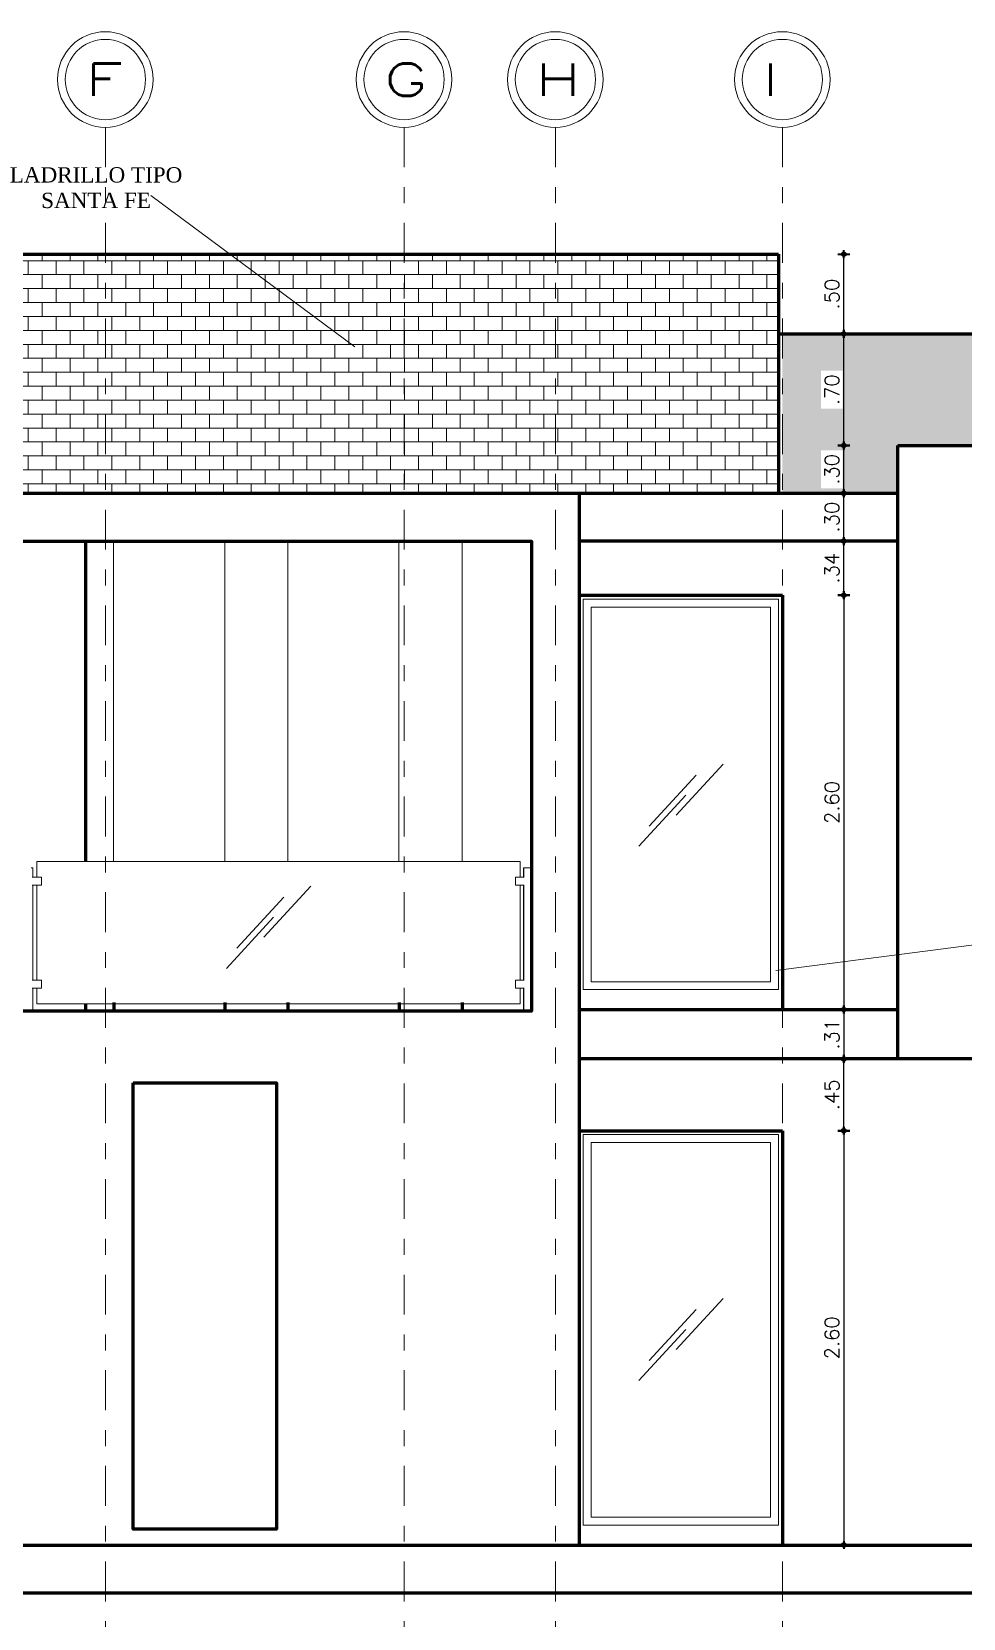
# Model space of a CAD drawing. Header units: metres. Extents: x -50 to 76, y -61 to 14.
# Drawn here: x -13.45 to -7.6, y -54.81 to -44.85 of the extents above; entities that cross this region are included whole.
import ezdxf

# ---------------------------------------------------------------- set-up
doc = ezdxf.new("R2010")
doc.units = ezdxf.units.M
doc.header["$MEASUREMENT"] = 0
doc.set_wipeout_variables(frame=1)
for name, pattern in [('CENTERX2', [4, 2.5, -0.5, 0.5, -0.5]), ('DASHDOT2', [0.5, 0.25, -0.125, 0, -0.125]), ('Wipeout_Contour', [1, 0, -1])]:
    doc.linetypes.add(name, pattern=pattern)
for name, color, linetype, lineweight in [('1 ACHURADO PLACAS', 45, 'Continuous', 15), ('1 CALCAS', 255, 'Continuous', 60), ('1 NIVELES', 145, 'Continuous', 18), ('1 PUERTAS', 251, 'Continuous', 18), ('1 VENTTANAS', 2, 'Continuous', 18), ('_TXT1', 7, 'Continuous', 0), ('achurados', 251, 'Continuous', 0), ('COTA10', 153, 'Continuous', 13), ('COTAS', 251, 'Continuous', 35), ('EJES', 251, 'CENTERX2', 0), ('F-PLANO 3', 81, 'Continuous', 20), ('Interior - Escaleras & Barandillas_Pluma_Nº__11', 171, 'Continuous', 18)]:
    doc.layers.add(name, color=color, linetype=linetype, lineweight=lineweight)
doc.layers.add('Interior - Escaleras & Barandillas', color=7, linetype='Continuous')
doc.layers.add('TEXT', color=4, linetype='Continuous')
doc.layers.add('Interior - Escaleras & Barandillas_Pluma_Nº__91', color=171, linetype='Continuous', lineweight=13, true_color=0xaaaaff)
doc.styles.add('ARIAL', font='CENTURY.TTF')
doc.styles.add('cotas', font='romans.shx')
doc.styles.add('ROMANS', font='romans', dxfattribs={"width": 0.7})
doc.dimstyles.new('COT-50', dxfattribs={"dimscale": 0.5, "dimtxt": 0.18, "dimasz": 0.05, "dimexe": 0.08, "dimexo": 0.1, "dimgap": 0.06, "dimtad": 1, "dimzin": 4, "dimdsep": 46, "dimtxsty": 'cotas', "dimblk1": 'COTA', "dimblk2": 'COTA', "dimsah": 1, "dimcen": 0.09, "dimse1": 1, "dimse2": 1, "dimclrd": 256, "dimclre": 253, "dimclrt": 14, "dimadec": 0, "dimazin": 0, "dimtfac": 1, "dimtix": 1, "dimtmove": 0, "dimatfit": 3, "dimldrblk": 'COTA', "dimfxl": 1, "dimtfill": 1, "dimtfillclr": 256, "dimtolj": 1, "dimtzin": 12, "dimarcsym": 0})

# ---------------------------------------------------------------- blocks, each defined once
blk = doc.blocks.new('COTA')
for p, q in [((-1, 0), (1, 0)), ((0, 1.5), (0, -1.5))]:
    blk.add_line(p, q)
blk.add_circle((0, 0), 0.5)
blk = doc.blocks.new('*D862')
at = {"layer": 'COTAS', "lineweight": -2, "transparency": 16777216}
blk.add_line((-8.3546, -51.7719), (-8.3546, -54.3219), dxfattribs=at)
at = {"layer": 'Defpoints', "color": 0, "transparency": 16777216}
for p in [(-8.7407, -51.7469), (-8.7407, -54.3469), (-8.3546, -54.3469)]:
    blk.add_point(p, dxfattribs=at)
at = {"layer": 'COTAS', "lineweight": -2, "transparency": 16777216, "xscale": 0.025, "yscale": 0.025, "zscale": 0.025}
for p, rotation in [((-8.3546, -51.7469), 90), ((-8.3546, -54.3469), 270)]:
    blk.add_blockref('COTA', p, dxfattribs=dict(at, rotation=rotation))
at = {"layer": 'COTAS', "color": 14, "transparency": 16777216, "insert": (-8.4296, -53.0469), "char_height": 0.09, "attachment_point": 5, "rotation": 90, "style": 'cotas', "bg_fill": 3, "box_fill_scale": 1.25, "bg_fill_color": 256, "bg_fill_true_color": 13158600, "bg_fill_transparency": 0}
blk.add_mtext('\\A1;2.60', dxfattribs=at)
blk = doc.blocks.new('*D863')
at = {"layer": 'COTAS', "lineweight": -2, "transparency": 16777216}
blk.add_line((-8.3546, -51.7219), (-8.3546, -51.3219), dxfattribs=at)
at = {"layer": 'Defpoints', "color": 0, "transparency": 16777216}
for p in [(-8.7407, -51.2969), (-8.3546, -51.2969), (-8.7407, -51.7469)]:
    blk.add_point(p, dxfattribs=at)
at = {"layer": 'COTAS', "lineweight": -2, "transparency": 16777216, "xscale": 0.025, "yscale": 0.025, "zscale": 0.025}
for p, rotation in [((-8.3546, -51.2969), 90), ((-8.3546, -51.7469), 270)]:
    blk.add_blockref('COTA', p, dxfattribs=dict(at, rotation=rotation))
at = {"layer": 'COTAS', "color": 14, "transparency": 16777216, "insert": (-8.4296, -51.5219), "char_height": 0.09, "attachment_point": 5, "rotation": 90, "style": 'cotas', "bg_fill": 3, "box_fill_scale": 1.25, "bg_fill_color": 256, "bg_fill_true_color": 13158600, "bg_fill_transparency": 0}
blk.add_mtext('\\A1;.45', dxfattribs=at)
blk = doc.blocks.new('*D864')
at = {"layer": 'COTAS', "lineweight": -2, "transparency": 16777216}
blk.add_line((-8.3546, -51.0119), (-8.3546, -51.2719), dxfattribs=at)
at = {"layer": 'Defpoints', "color": 0, "transparency": 16777216}
for p in [(-8.0157, -50.9869), (-8.0157, -51.2969)]:
    blk.add_point(p, dxfattribs=at)
at = {"layer": 'COTAS', "lineweight": -2, "transparency": 16777216, "xscale": 0.025, "yscale": 0.025, "zscale": 0.025}
for p, rotation in [((-8.3546, -50.9869), 90), ((-8.3546, -51.2969), 270)]:
    blk.add_blockref('COTA', p, dxfattribs=dict(at, rotation=rotation))
at = {"layer": 'COTAS', "color": 14, "transparency": 16777216, "insert": (-8.4296, -51.1419), "char_height": 0.09, "attachment_point": 5, "rotation": 90, "style": 'cotas', "bg_fill": 3, "box_fill_scale": 1.25, "bg_fill_color": 256, "bg_fill_true_color": 13158600, "bg_fill_transparency": 0}
blk.add_mtext('\\A1;.31', dxfattribs=at)
at = {"layer": 'Defpoints', "color": 0, "transparency": 16777216}
blk.add_point((-8.3546, -51.2969), dxfattribs=at)
blk = doc.blocks.new('*D865')
at = {"layer": 'COTAS', "lineweight": -2, "transparency": 16777216}
blk.add_line((-8.3546, -48.4119), (-8.3546, -50.9619), dxfattribs=at)
at = {"layer": 'Defpoints', "color": 0, "transparency": 16777216}
for p in [(-8.7407, -48.3869), (-8.7407, -50.9869), (-8.3546, -50.9869)]:
    blk.add_point(p, dxfattribs=at)
at = {"layer": 'COTAS', "lineweight": -2, "transparency": 16777216, "xscale": 0.025, "yscale": 0.025, "zscale": 0.025}
for p, rotation in [((-8.3546, -48.3869), 90), ((-8.3546, -50.9869), 270)]:
    blk.add_blockref('COTA', p, dxfattribs=dict(at, rotation=rotation))
at = {"layer": 'COTAS', "color": 14, "transparency": 16777216, "insert": (-8.4296, -49.6869), "char_height": 0.09, "attachment_point": 5, "rotation": 90, "style": 'cotas', "bg_fill": 3, "box_fill_scale": 1.25, "bg_fill_color": 256, "bg_fill_true_color": 13158600, "bg_fill_transparency": 0}
blk.add_mtext('\\A1;2.60', dxfattribs=at)
blk = doc.blocks.new('*D866')
at = {"layer": 'COTAS', "lineweight": -2, "transparency": 16777216}
blk.add_line((-8.3546, -48.3619), (-8.3546, -48.0719), dxfattribs=at)
at = {"layer": 'Defpoints', "color": 0, "transparency": 16777216}
for p in [(-8.7407, -48.0469), (-8.3546, -48.0469), (-8.7407, -48.3869)]:
    blk.add_point(p, dxfattribs=at)
at = {"layer": 'COTAS', "lineweight": -2, "transparency": 16777216, "xscale": 0.025, "yscale": 0.025, "zscale": 0.025}
for p, rotation in [((-8.3546, -48.0469), 90), ((-8.3546, -48.3869), 270)]:
    blk.add_blockref('COTA', p, dxfattribs=dict(at, rotation=rotation))
at = {"layer": 'COTAS', "color": 14, "transparency": 16777216, "insert": (-8.4296, -48.2169), "char_height": 0.09, "attachment_point": 5, "rotation": 90, "style": 'cotas', "bg_fill": 3, "box_fill_scale": 1.25, "bg_fill_color": 256, "bg_fill_true_color": 13158600, "bg_fill_transparency": 0}
blk.add_mtext('\\A1;.34', dxfattribs=at)
blk = doc.blocks.new('*D867')
at = {"layer": 'COTAS', "lineweight": -2, "transparency": 16777216}
blk.add_line((-8.3546, -48.0219), (-8.3546, -47.7719), dxfattribs=at)
at = {"layer": 'Defpoints', "color": 0, "transparency": 16777216}
for p in [(-8.0157, -47.7469), (-8.0157, -48.0469)]:
    blk.add_point(p, dxfattribs=at)
at = {"layer": 'COTAS', "lineweight": -2, "transparency": 16777216, "xscale": 0.025, "yscale": 0.025, "zscale": 0.025}
for p, rotation in [((-8.3546, -47.7469), 90), ((-8.3546, -48.0469), 270)]:
    blk.add_blockref('COTA', p, dxfattribs=dict(at, rotation=rotation))
at = {"layer": 'COTAS', "color": 14, "transparency": 16777216, "insert": (-8.4296, -47.8969), "char_height": 0.09, "attachment_point": 5, "rotation": 90, "style": 'cotas', "bg_fill": 3, "box_fill_scale": 1.25, "bg_fill_color": 256, "bg_fill_true_color": 13158600, "bg_fill_transparency": 0}
blk.add_mtext('\\A1;.30', dxfattribs=at)
at = {"layer": 'Defpoints', "color": 0, "transparency": 16777216}
blk.add_point((-8.3546, -47.7469), dxfattribs=at)
blk = doc.blocks.new('*D868')
at = {"layer": 'COTAS', "lineweight": -2, "transparency": 16777216}
blk.add_line((-8.3546, -47.7219), (-8.3546, -47.4719), dxfattribs=at)
at = {"layer": 'Defpoints', "color": 0, "transparency": 16777216}
for p in [(-8.0157, -47.4469), (-8.0157, -47.7469)]:
    blk.add_point(p, dxfattribs=at)
at = {"layer": 'COTAS', "lineweight": -2, "transparency": 16777216, "xscale": 0.025, "yscale": 0.025, "zscale": 0.025}
for p, rotation in [((-8.3546, -47.4469), 90), ((-8.3546, -47.7469), 270)]:
    blk.add_blockref('COTA', p, dxfattribs=dict(at, rotation=rotation))
at = {"layer": 'COTAS', "color": 14, "transparency": 16777216, "insert": (-8.4296, -47.5969), "char_height": 0.09, "attachment_point": 5, "rotation": 90, "style": 'cotas', "bg_fill": 3, "box_fill_scale": 1.25, "bg_fill_color": 256, "bg_fill_true_color": 13158600, "bg_fill_transparency": 0}
blk.add_mtext('\\A1;.30', dxfattribs=at)
at = {"layer": 'Defpoints', "color": 0, "transparency": 16777216}
blk.add_point((-8.3546, -47.4469), dxfattribs=at)
blk = doc.blocks.new('*D869')
at = {"layer": 'COTAS', "lineweight": -2, "transparency": 16777216}
blk.add_line((-8.3546, -47.4219), (-8.3546, -46.7719), dxfattribs=at)
at = {"layer": 'Defpoints', "color": 0, "transparency": 16777216}
for p in [(-8.3546, -46.7469), (-8.0157, -46.7469), (-8.0157, -47.4469)]:
    blk.add_point(p, dxfattribs=at)
at = {"layer": 'COTAS', "lineweight": -2, "transparency": 16777216, "xscale": 0.025, "yscale": 0.025, "zscale": 0.025}
for p, rotation in [((-8.3546, -46.7469), 90), ((-8.3546, -47.4469), 270)]:
    blk.add_blockref('COTA', p, dxfattribs=dict(at, rotation=rotation))
at = {"layer": 'COTAS', "color": 14, "transparency": 16777216, "insert": (-8.4296, -47.0969), "char_height": 0.09, "attachment_point": 5, "rotation": 90, "style": 'cotas', "bg_fill": 3, "box_fill_scale": 1.25, "bg_fill_color": 256, "bg_fill_true_color": 13158600, "bg_fill_transparency": 0}
blk.add_mtext('\\A1;.70', dxfattribs=at)
blk = doc.blocks.new('*D870')
at = {"layer": 'COTAS', "lineweight": -2, "transparency": 16777216}
blk.add_line((-8.3546, -46.7219), (-8.3546, -46.2719), dxfattribs=at)
at = {"layer": 'Defpoints', "color": 0, "transparency": 16777216}
for p in [(-8.7657, -46.2469), (-8.3546, -46.2469), (-8.7657, -46.7469)]:
    blk.add_point(p, dxfattribs=at)
at = {"layer": 'COTAS', "lineweight": -2, "transparency": 16777216, "xscale": 0.025, "yscale": 0.025, "zscale": 0.025}
for p, rotation in [((-8.3546, -46.2469), 90), ((-8.3546, -46.7469), 270)]:
    blk.add_blockref('COTA', p, dxfattribs=dict(at, rotation=rotation))
at = {"layer": 'COTAS', "color": 14, "transparency": 16777216, "insert": (-8.4296, -46.4969), "char_height": 0.09, "attachment_point": 5, "rotation": 90, "style": 'cotas', "bg_fill": 3, "box_fill_scale": 1.25, "bg_fill_color": 256, "bg_fill_true_color": 13158600, "bg_fill_transparency": 0}
blk.add_mtext('\\A1;.50', dxfattribs=at)

msp = doc.modelspace()

# ---------------------------------------------------------------- hatches: boundary and pattern name
at = {"layer": '1 ACHURADO PLACAS'}
h = msp.add_hatch(dxfattribs=at)
h.set_pattern_fill('BRICK', color=256, scale=0.35)
h.paths.add_polyline_path([(-14.5157, -46.2469), (-14.6657, -46.2469), (-14.6657, -47.7469), (-14.5157, -47.7469)])
h.paths.add_polyline_path([(-13.7657, -46.2469), (-14.5157, -46.2469), (-14.5157, -47.7469), (-13.7657, -47.7469)])
h.paths.add_polyline_path([(-12.9907, -46.2469), (-13.7657, -46.2469), (-13.7657, -47.7469), (-12.9907, -47.7469)])
h.paths.add_polyline_path([(-11.1157, -46.2469), (-12.9907, -46.2469), (-12.9907, -47.7469), (-11.1157, -47.7469)])
h.paths.add_polyline_path([(-10.1657, -46.2469), (-11.1157, -46.2469), (-11.1157, -47.7469), (-10.1657, -47.7469)])
h.paths.add_polyline_path([(-8.7657, -46.2469), (-10.1657, -46.2469), (-10.1657, -47.7469), (-9.9657, -47.7469), (-8.7657, -47.7469)])
h = msp.add_hatch(dxfattribs=at)
h.set_pattern_fill('AR-RSHKE', color=256, scale=0.008, angle=90)
h.paths.add_polyline_path([(-4.9157, -47.9969), (-5.5632, -47.9969), (-5.5632, -48.7447), (-5.4157, -48.7447), (-5.4157, -51.2969), (-5.4157, -54.2469), (-4.9157, -54.2469)])
h.paths.add_polyline_path([(-4.3407, -47.9969), (-4.9157, -47.9969), (-4.9157, -54.2469), (-4.3407, -54.2469)])
h.paths.add_polyline_path([(-4.2657, -47.9969), (-4.3407, -47.9969), (-4.3407, -54.2469), (-4.2657, -54.2469)])
h.paths.add_polyline_path([(-4.3407, -46.7469), (-4.9157, -46.7469), (-4.9157, -47.7469), (-4.3407, -47.7469)])
h.paths.add_polyline_path([(-4.9157, -46.7469), (-5.5632, -46.7469), (-5.5632, -47.7469), (-4.9157, -47.7469)])
h.paths.add_polyline_path([(-5.5632, -46.7469), (-6.0907, -46.7469), (-6.0907, -47.4469), (-5.6157, -47.4469), (-5.6157, -47.7469), (-5.5632, -47.7469)])
h.paths.add_polyline_path([(-6.0907, -46.7469), (-8.7407, -46.7469), (-8.7407, -47.7469), (-8.0157, -47.7469), (-8.0157, -47.4469), (-6.0907, -47.4469)])
h.paths.add_polyline_path([(-4.2657, -46.7469), (-4.3407, -46.7469), (-4.3407, -47.7469), (-4.2657, -47.7469)])

# ---------------------------------------------------------------- linework, layer by layer
at = {"layer": '1 CALCAS'}
for p, q in [((-14.6657, -46.2469), (-8.7657, -46.2469)), ((-8.7657, -46.2469), (-8.7657, -47.7469)), ((-8.7657, -46.7469), (-4.2657, -46.7469)), ((-16.9657, -47.7469), (-9.9657, -47.7469)), ((-10.0157, -47.7469), (-10.0157, -54.3469)), ((-9.9657, -47.7469), (-8.0157, -47.7469)), ((-8.0157, -48.0469), (-10.0157, -48.0469)), ((-10.0157, -48.3869), (-8.7407, -48.3869)), ((-8.7407, -48.3869), (-8.7407, -50.9869)), ((-10.0157, -50.9869), (-8.0157, -50.9869)), ((-8.0157, -51.2969), (-10.0157, -51.2969)), ((-10.0157, -51.7469), (-8.7407, -51.7469)), ((-8.7407, -51.7469), (-8.7407, -54.3469)), ((-19.0171, -54.3469), (-4.2657, -54.3469)), ((-18.9166, -54.6469), (-2.1793, -54.6469))]:
    msp.add_line(p, q, dxfattribs=at)
for points in [[(-8.0157, -47.4469), (-5.6157, -47.4469), (-5.6157, -51.2969), (-8.0157, -51.2969)], [(-12.8157, -51.4469), (-11.9157, -51.4469), (-11.9157, -54.2469), (-12.8157, -54.2469)]]:
    msp.add_lwpolyline(points, close=True, dxfattribs=at)
at = {"layer": '1 NIVELES'}
msp.add_line((-12.7062, -45.8793), (-11.4252, -46.828), dxfattribs=at)
at = {"layer": '1 VENTTANAS'}
for p, q in [((-9.9907, -48.4119), (-8.7657, -48.4119)), ((-9.9907, -50.8619), (-9.9907, -48.4119)), ((-9.9407, -48.4619), (-8.8157, -48.4619)), ((-9.9407, -50.8119), (-9.9407, -48.4619)), ((-8.8157, -48.4619), (-8.8157, -50.8119)), ((-8.7657, -48.4119), (-8.7657, -50.8619)), ((-8.7657, -50.8619), (-9.9907, -50.8619)), ((-8.8157, -50.8119), (-9.9407, -50.8119)), ((-9.9907, -51.7719), (-8.7657, -51.7719)), ((-9.9907, -54.2219), (-9.9907, -51.7719)), ((-9.9407, -51.8219), (-8.8157, -51.8219)), ((-9.9407, -54.1719), (-9.9407, -51.8219)), ((-8.8157, -51.8219), (-8.8157, -54.1719)), ((-8.7657, -51.7719), (-8.7657, -54.2219)), ((-8.7657, -54.2219), (-9.9907, -54.2219)), ((-8.8157, -54.1719), (-9.9407, -54.1719))]:
    msp.add_line(p, q, dxfattribs=at)
at = {"layer": 'achurados', "color": 251, "linetype": 'ByBlock'}
for centre in [(-12.9907, -45.1507), (-11.1157, -45.1507), (-10.1657, -45.1507), (-8.7407, -45.1507)]:
    msp.add_circle(centre, 0.3, dxfattribs=at)
at = {"layer": 'COTA10'}
for p, q in [((-9.4064, -49.7667), (-9.1113, -49.4459)), ((-9.5771, -49.836), (-9.282, -49.5152)), ((-9.6421, -49.9617), (-9.3471, -49.641)), ((-9.4064, -53.1201), (-9.1113, -52.7994)), ((-9.5771, -53.1895), (-9.282, -52.8687)), ((-9.6421, -53.3152), (-9.3471, -52.9944))]:
    msp.add_line(p, q, dxfattribs=at)
at = {"layer": 'EJES', "linetype": 'DASHDOT2'}
for p, q in [((-10.1657, -45.4507), (-10.1657, -55.6003)), ((-8.7407, -45.4507), (-8.7407, -55.6003))]:
    msp.add_line(p, q, dxfattribs=at)
at = {"layer": 'F-PLANO 3', "color": 1, "linetype": 'ByBlock'}
for centre in [(-12.9907, -45.1507), (-11.1157, -45.1507), (-10.1657, -45.1507), (-8.7407, -45.1507)]:
    msp.add_circle(centre, 0.252, dxfattribs=at)

# ---------------------------------------------------------------- texts
at = {"layer": '_TXT1', "style": 'ROMANS', "width": 1.5}
for s, p in [('F', (-13.1172, -45.2536)), ('G', (-11.2422, -45.2536)), ('H', (-10.2922, -45.2536)), ('I', (-8.8672, -45.2536))]:
    msp.add_text(s, height=0.2042, dxfattribs=at).set_placement(p)
at = {"layer": 'TEXT', "insert": (-13.0492, -45.7009), "char_height": 0.096, "width": 1.681384, "attachment_point": 2, "style": 'ARIAL'}
msp.add_mtext('LADRILLO TIPO \\PSANTA FE ', dxfattribs=at)

# ---------------------------------------------------------------- wipeouts: each hides what was drawn before it
at = {"color": 254, "linetype": 'Wipeout_Contour', "lineweight": 0, "ltscale": 20.021007}
msp.add_wipeout([(-13.453, -50.9969), (-13.4505, -50.9969), (-13.4505, -50.0969), (-13.453, -50.0969)], dxfattribs=at).dxf.layer = 'Interior - Escaleras & Barandillas'
at = {"color": 254, "linetype": 'Wipeout_Contour', "lineweight": 0, "ltscale": 16.622605}
msp.add_wipeout([(-10.3656, -50.0969), (-10.3656, -50.1569), (-10.3652, -50.1569), (-10.3652, -50.0969)], dxfattribs=at).dxf.layer = 'Interior - Escaleras & Barandillas'
at = {"color": 254, "linetype": 'Wipeout_Contour', "lineweight": 0, "ltscale": 15.136199}
msp.add_wipeout([(-10.3656, -50.8019), (-10.3652, -50.8019), (-10.3652, -50.2069), (-10.3656, -50.2069)], dxfattribs=at).dxf.layer = 'Interior - Escaleras & Barandillas'
at = {"color": 254, "linetype": 'Wipeout_Contour', "lineweight": 0, "ltscale": 13.469444}
msp.add_wipeout([(-10.3656, -50.8519), (-10.3656, -50.9969), (-10.3652, -50.9969), (-10.3652, -50.8519)], dxfattribs=at).dxf.layer = 'Interior - Escaleras & Barandillas'

# ---------------------------------------------------------------- next in the draw order: dimensions: what is measured, and where the dimension line sits
at = {"layer": 'COTAS'}
dim = msp.add_linear_dim(base=(-8.3546, -54.3469), p1=(-8.7407, -51.7469), p2=(-8.7407, -54.3469), angle=90, dimstyle='COT-50', dxfattribs=at)
dim.commit()
dim.dimension.update_dxf_attribs({"geometry": '*D862', "text_midpoint": (-8.4296, -53.0469)})

# ---------------------------------------------------------------- next in the draw order: wipeouts: each hides what was drawn before it
at = {"color": 254, "linetype": 'Wipeout_Contour', "lineweight": 0, "ltscale": 62.078635}
msp.add_wipeout([(-13.4505, -50.9969), (-13.4485, -50.9969), (-13.4485, -50.8519), (-13.4492, -50.8519), (-13.4492, -50.8019), (-13.4485, -50.8019), (-13.4485, -50.2069), (-13.4492, -50.2069), (-13.4492, -50.1569), (-13.4485, -50.1569), (-13.4485, -50.0969), (-13.4505, -50.0969)], dxfattribs=at).dxf.layer = 'Interior - Escaleras & Barandillas'
at = {"color": 254, "linetype": 'Wipeout_Contour', "lineweight": 0, "ltscale": 16.622467}
msp.add_wipeout([(-10.3652, -50.0969), (-10.3652, -50.1569), (-10.3641, -50.1569), (-10.3641, -50.0969)], dxfattribs=at).dxf.layer = 'Interior - Escaleras & Barandillas'
at = {"color": 254, "linetype": 'Wipeout_Contour', "lineweight": 0, "ltscale": 15.136022}
msp.add_wipeout([(-10.3641, -50.2069), (-10.3652, -50.2069), (-10.3652, -50.8019), (-10.3641, -50.8019)], dxfattribs=at).dxf.layer = 'Interior - Escaleras & Barandillas'
at = {"color": 254, "linetype": 'Wipeout_Contour', "lineweight": 0, "ltscale": 13.469271}
msp.add_wipeout([(-10.3641, -50.8519), (-10.3652, -50.8519), (-10.3652, -50.9969), (-10.3641, -50.9969)], dxfattribs=at).dxf.layer = 'Interior - Escaleras & Barandillas'

# ---------------------------------------------------------------- next in the draw order: dimensions: what is measured, and where the dimension line sits
at = {"layer": 'COTAS'}
dim = msp.add_linear_dim(base=(-8.3546, -51.2969), p1=(-8.7407, -51.7469), p2=(-8.7407, -51.2969), angle=90, dimstyle='COT-50', dxfattribs=at)
dim.commit()
dim.dimension.update_dxf_attribs({"geometry": '*D863', "text_midpoint": (-8.4296, -51.5219)})

# ---------------------------------------------------------------- next in the draw order: wipeouts: each hides what was drawn before it
at = {"color": 254, "linetype": 'Wipeout_Contour', "lineweight": 0, "ltscale": 21.170282}
msp.add_wipeout([(-13.4485, -50.1569), (-13.447, -50.1569), (-13.447, -50.0969), (-13.4485, -50.0969)], dxfattribs=at).dxf.layer = 'Interior - Escaleras & Barandillas'
at = {"color": 254, "linetype": 'Wipeout_Contour', "lineweight": 0, "ltscale": 45.396766}
msp.add_wipeout([(-10.3641, -50.0969), (-10.3641, -50.1569), (-10.363, -50.1569), (-10.363, -50.2069), (-10.3641, -50.2069), (-10.3641, -50.8019), (-10.363, -50.8019), (-10.363, -50.8519), (-10.3641, -50.8519), (-10.3641, -50.9969), (-10.3623, -50.9969), (-10.3623, -50.0969)], dxfattribs=at).dxf.layer = 'Interior - Escaleras & Barandillas'
at = {"color": 254, "linetype": 'Wipeout_Contour', "lineweight": 0, "ltscale": 20.085663}
msp.add_wipeout([(-13.4485, -50.2069), (-13.4485, -50.8019), (-13.447, -50.8019), (-13.447, -50.2069)], dxfattribs=at).dxf.layer = 'Interior - Escaleras & Barandillas'
at = {"color": 254, "linetype": 'Wipeout_Contour', "lineweight": 0, "ltscale": 18.803974}
msp.add_wipeout([(-13.4485, -50.9969), (-13.447, -50.9969), (-13.447, -50.8519), (-13.4485, -50.8519)], dxfattribs=at).dxf.layer = 'Interior - Escaleras & Barandillas'

# ---------------------------------------------------------------- next in the draw order: dimensions: what is measured, and where the dimension line sits
at = {"layer": 'COTAS'}
dim = msp.add_linear_dim(base=(-8.3546, -51.2969), p1=(-8.0157, -50.9869), p2=(-8.0157, -51.2969), angle=90, dimstyle='COT-50', dxfattribs=at)
dim.commit()
dim.dimension.update_dxf_attribs({"geometry": '*D864', "text_midpoint": (-8.4296, -51.1419)})

# ---------------------------------------------------------------- next in the draw order: wipeouts: each hides what was drawn before it
at = {"color": 254, "linetype": 'Wipeout_Contour', "lineweight": 0, "ltscale": 21.167277}
msp.add_wipeout([(-13.4461, -50.0969), (-13.447, -50.0969), (-13.447, -50.1569), (-13.4461, -50.1569)], dxfattribs=at).dxf.layer = 'Interior - Escaleras & Barandillas'
at = {"color": 254, "linetype": 'Wipeout_Contour', "lineweight": 0, "ltscale": 14.973185}
msp.add_wipeout([(-10.3623, -50.9969), (-10.3598, -50.9969), (-10.3598, -50.0969), (-10.3623, -50.0969)], dxfattribs=at).dxf.layer = 'Interior - Escaleras & Barandillas'
at = {"color": 254, "linetype": 'Wipeout_Contour', "lineweight": 0, "ltscale": 20.082488}
msp.add_wipeout([(-13.447, -50.2069), (-13.447, -50.8019), (-13.4461, -50.8019), (-13.4461, -50.2069)], dxfattribs=at).dxf.layer = 'Interior - Escaleras & Barandillas'
at = {"color": 254, "linetype": 'Wipeout_Contour', "lineweight": 0, "ltscale": 18.800589}
msp.add_wipeout([(-13.4461, -50.8519), (-13.447, -50.8519), (-13.447, -50.9969), (-13.4461, -50.9969)], dxfattribs=at).dxf.layer = 'Interior - Escaleras & Barandillas'

# ---------------------------------------------------------------- next in the draw order: dimensions: what is measured, and where the dimension line sits
at = {"layer": 'COTAS'}
dim = msp.add_linear_dim(base=(-8.3546, -50.9869), p1=(-8.7407, -48.3869), p2=(-8.7407, -50.9869), angle=90, dimstyle='COT-50', dxfattribs=at)
dim.commit()
dim.dimension.update_dxf_attribs({"geometry": '*D865', "text_midpoint": (-8.4296, -49.6869)})

# ---------------------------------------------------------------- next in the draw order: wipeouts: each hides what was drawn before it
at = {"color": 254, "linetype": 'Wipeout_Contour', "lineweight": 0, "ltscale": 21.16572}
msp.add_wipeout([(-13.4461, -50.1569), (-13.4458, -50.1569), (-13.4458, -50.0969), (-13.4461, -50.0969)], dxfattribs=at).dxf.layer = 'Interior - Escaleras & Barandillas'
at = {"color": 254, "linetype": 'Wipeout_Contour', "lineweight": 0, "ltscale": 14.972424}
msp.add_wipeout([(-10.3598, -50.9969), (-10.3567, -50.9969), (-10.3567, -50.0969), (-10.3598, -50.0969)], dxfattribs=at).dxf.layer = 'Interior - Escaleras & Barandillas'
at = {"color": 254, "linetype": 'Wipeout_Contour', "lineweight": 0, "ltscale": 20.080843}
msp.add_wipeout([(-13.4461, -50.2069), (-13.4461, -50.8019), (-13.4458, -50.8019), (-13.4458, -50.2069)], dxfattribs=at).dxf.layer = 'Interior - Escaleras & Barandillas'
at = {"color": 254, "linetype": 'Wipeout_Contour', "lineweight": 0, "ltscale": 18.798835}
msp.add_wipeout([(-13.4461, -50.9969), (-13.4458, -50.9969), (-13.4458, -50.8519), (-13.4461, -50.8519)], dxfattribs=at).dxf.layer = 'Interior - Escaleras & Barandillas'

# ---------------------------------------------------------------- next in the draw order: linework, layer by layer
at = {"layer": '1 NIVELES'}
msp.add_line((-3.3906, -50.0435), (-8.7815, -50.7423), dxfattribs=at)
at = {"layer": 'Interior - Escaleras & Barandillas_Pluma_Nº__11', "color": 171, "linetype": 'Continuous', "lineweight": 18}
for p, q in [((-13.4558, -50.0969), (-13.453, -50.0969)), ((-13.453, -50.0969), (-13.4505, -50.0969)), ((-13.4505, -50.0969), (-13.4485, -50.0969)), ((-13.4485, -50.0969), (-13.447, -50.0969)), ((-13.447, -50.0969), (-13.4461, -50.0969)), ((-13.4461, -50.0969), (-13.4458, -50.0969)), ((-13.4458, -50.1569), (-13.4458, -50.0969)), ((-13.4458, -50.8019), (-13.4458, -50.2069)), ((-13.4458, -50.9969), (-13.4458, -50.8519))]:
    msp.add_line(p, q, dxfattribs=at)

# ---------------------------------------------------------------- next in the draw order: dimensions: what is measured, and where the dimension line sits
at = {"layer": 'COTAS'}
dim = msp.add_linear_dim(base=(-8.3546, -48.0469), p1=(-8.7407, -48.3869), p2=(-8.7407, -48.0469), angle=90, dimstyle='COT-50', dxfattribs=at)
dim.commit()
dim.dimension.update_dxf_attribs({"geometry": '*D866', "text_midpoint": (-8.4296, -48.2169)})

# ---------------------------------------------------------------- next in the draw order: wipeouts: each hides what was drawn before it
at = {"color": 254, "linetype": 'Wipeout_Contour', "lineweight": 0, "ltscale": 14.971524}
msp.add_wipeout([(-10.3567, -50.9969), (-10.3531, -50.9969), (-10.3531, -50.0969), (-10.3567, -50.0969)], dxfattribs=at).dxf.layer = 'Interior - Escaleras & Barandillas'

# ---------------------------------------------------------------- next in the draw order: dimensions: what is measured, and where the dimension line sits
at = {"layer": 'COTAS'}
dim = msp.add_linear_dim(base=(-8.3546, -47.7469), p1=(-8.0157, -48.0469), p2=(-8.0157, -47.7469), angle=90, dimstyle='COT-50', dxfattribs=at)
dim.commit()
dim.dimension.update_dxf_attribs({"geometry": '*D867', "text_midpoint": (-8.4296, -47.8969)})

# ---------------------------------------------------------------- next in the draw order: wipeouts: each hides what was drawn before it
at = {"color": 254, "linetype": 'Wipeout_Contour', "lineweight": 0, "ltscale": 14.970516}
msp.add_wipeout([(-10.3531, -50.9969), (-10.3492, -50.9969), (-10.3492, -50.0969), (-10.3531, -50.0969)], dxfattribs=at).dxf.layer = 'Interior - Escaleras & Barandillas'

# ---------------------------------------------------------------- next in the draw order: dimensions: what is measured, and where the dimension line sits
at = {"layer": 'COTAS'}
dim = msp.add_linear_dim(base=(-8.3546, -47.4469), p1=(-8.0157, -47.7469), p2=(-8.0157, -47.4469), angle=90, dimstyle='COT-50', dxfattribs=at)
dim.commit()
dim.dimension.update_dxf_attribs({"geometry": '*D868', "text_midpoint": (-8.4296, -47.5969)})

# ---------------------------------------------------------------- next in the draw order: wipeouts: each hides what was drawn before it
at = {"color": 254, "linetype": 'Wipeout_Contour', "lineweight": 0, "ltscale": 14.969435}
msp.add_wipeout([(-10.3492, -50.9969), (-10.345, -50.9969), (-10.345, -50.0969), (-10.3492, -50.0969)], dxfattribs=at).dxf.layer = 'Interior - Escaleras & Barandillas'

# ---------------------------------------------------------------- next in the draw order: dimensions: what is measured, and where the dimension line sits
at = {"layer": 'COTAS'}
dim = msp.add_linear_dim(base=(-8.3546, -46.7469), p1=(-8.0157, -47.4469), p2=(-8.0157, -46.7469), angle=90, dimstyle='COT-50', dxfattribs=at)
dim.commit()
dim.dimension.update_dxf_attribs({"geometry": '*D869', "text_midpoint": (-8.4296, -47.0969)})

# ---------------------------------------------------------------- next in the draw order: wipeouts: each hides what was drawn before it
at = {"color": 254, "linetype": 'Wipeout_Contour', "lineweight": 0, "ltscale": 14.968318}
msp.add_wipeout([(-10.345, -50.9969), (-10.3406, -50.9969), (-10.3406, -50.0969), (-10.345, -50.0969)], dxfattribs=at).dxf.layer = 'Interior - Escaleras & Barandillas'

# ---------------------------------------------------------------- next in the draw order: dimensions: what is measured, and where the dimension line sits
at = {"layer": 'COTAS'}
dim = msp.add_linear_dim(base=(-8.3546, -46.2469), p1=(-8.7657, -46.7469), p2=(-8.7657, -46.2469), angle=90, dimstyle='COT-50', dxfattribs=at)
dim.commit()
dim.dimension.update_dxf_attribs({"geometry": '*D870', "text_midpoint": (-8.4296, -46.4969)})

# ---------------------------------------------------------------- next in the draw order: wipeouts: each hides what was drawn before it
at = {"color": 254, "linetype": 'Wipeout_Contour', "lineweight": 0, "ltscale": 14.967201}
msp.add_wipeout([(-10.3406, -50.9969), (-10.3363, -50.9969), (-10.3363, -50.0969), (-10.3406, -50.0969)], dxfattribs=at).dxf.layer = 'Interior - Escaleras & Barandillas'

# ---------------------------------------------------------------- next in the draw order: wipeouts: each hides what was drawn before it
at = {"color": 254, "linetype": 'Wipeout_Contour', "lineweight": 0, "ltscale": 14.966118}
msp.add_wipeout([(-10.3363, -50.9969), (-10.3321, -50.9969), (-10.3321, -50.0969), (-10.3363, -50.0969)], dxfattribs=at).dxf.layer = 'Interior - Escaleras & Barandillas'

# ---------------------------------------------------------------- next in the draw order: wipeouts: each hides what was drawn before it
at = {"color": 254, "linetype": 'Wipeout_Contour', "lineweight": 0, "ltscale": 14.965099}
msp.add_wipeout([(-10.3321, -50.9969), (-10.3281, -50.9969), (-10.3281, -50.0969), (-10.3321, -50.0969)], dxfattribs=at).dxf.layer = 'Interior - Escaleras & Barandillas'

# ---------------------------------------------------------------- next in the draw order: wipeouts: each hides what was drawn before it
at = {"color": 254, "linetype": 'Wipeout_Contour', "lineweight": 0, "ltscale": 14.964173}
msp.add_wipeout([(-10.3281, -50.9969), (-10.3246, -50.9969), (-10.3246, -50.0969), (-10.3281, -50.0969)], dxfattribs=at).dxf.layer = 'Interior - Escaleras & Barandillas'

# ---------------------------------------------------------------- next in the draw order: wipeouts: each hides what was drawn before it
at = {"color": 254, "linetype": 'Wipeout_Contour', "lineweight": 0, "ltscale": 14.963364}
msp.add_wipeout([(-10.3246, -50.9969), (-10.3215, -50.9969), (-10.3215, -50.0969), (-10.3246, -50.0969)], dxfattribs=at).dxf.layer = 'Interior - Escaleras & Barandillas'

# ---------------------------------------------------------------- next in the draw order: wipeouts: each hides what was drawn before it
at = {"color": 254, "linetype": 'Wipeout_Contour', "lineweight": 0, "ltscale": 14.96269}
msp.add_wipeout([(-10.3215, -50.9969), (-10.319, -50.9969), (-10.319, -50.0969), (-10.3215, -50.0969)], dxfattribs=at).dxf.layer = 'Interior - Escaleras & Barandillas'

# ---------------------------------------------------------------- next in the draw order: wipeouts: each hides what was drawn before it
at = {"color": 254, "linetype": 'Wipeout_Contour', "lineweight": 0, "ltscale": 14.962168}
msp.add_wipeout([(-10.319, -50.9969), (-10.3171, -50.9969), (-10.3171, -50.0969), (-10.319, -50.0969)], dxfattribs=at).dxf.layer = 'Interior - Escaleras & Barandillas'

# ---------------------------------------------------------------- next in the draw order: wipeouts: each hides what was drawn before it
at = {"color": 254, "linetype": 'Wipeout_Contour', "lineweight": 0, "ltscale": 14.961808}
msp.add_wipeout([(-10.3171, -50.0969), (-10.3171, -50.9969), (-10.316, -50.9969), (-10.316, -50.0969)], dxfattribs=at).dxf.layer = 'Interior - Escaleras & Barandillas'

# ---------------------------------------------------------------- next in the draw order: wipeouts: each hides what was drawn before it
at = {"color": 254, "linetype": 'Wipeout_Contour', "lineweight": 0, "ltscale": 14.961627}
msp.add_wipeout([(-10.316, -50.9969), (-10.3157, -50.9969), (-10.3157, -50.0969), (-10.316, -50.0969)], dxfattribs=at).dxf.layer = 'Interior - Escaleras & Barandillas'

# ---------------------------------------------------------------- next in the draw order: linework, layer by layer
at = {"layer": 'Interior - Escaleras & Barandillas_Pluma_Nº__11', "color": 171, "linetype": 'Continuous', "lineweight": 18}
for p, q in [((-10.3656, -50.0969), (-10.3652, -50.0969)), ((-10.3656, -50.1569), (-10.3656, -50.0969)), ((-10.3652, -50.0969), (-10.3641, -50.0969)), ((-10.3641, -50.0969), (-10.3623, -50.0969)), ((-10.3623, -50.0969), (-10.3598, -50.0969)), ((-10.3598, -50.0969), (-10.3567, -50.0969)), ((-10.3567, -50.0969), (-10.3531, -50.0969)), ((-10.3531, -50.0969), (-10.3492, -50.0969)), ((-10.3492, -50.0969), (-10.345, -50.0969)), ((-10.345, -50.0969), (-10.3406, -50.0969)), ((-10.3406, -50.0969), (-10.3363, -50.0969)), ((-10.3363, -50.0969), (-10.3321, -50.0969)), ((-10.3321, -50.0969), (-10.3281, -50.0969)), ((-10.3281, -50.0969), (-10.3246, -50.0969)), ((-10.3246, -50.0969), (-10.3215, -50.0969)), ((-10.3215, -50.0969), (-10.319, -50.0969)), ((-10.319, -50.0969), (-10.3171, -50.0969)), ((-10.3171, -50.0969), (-10.316, -50.0969)), ((-10.316, -50.0969), (-10.3157, -50.0969)), ((-10.3656, -50.8019), (-10.3656, -50.2069)), ((-10.3656, -50.9969), (-10.3656, -50.8519))]:
    msp.add_line(p, q, dxfattribs=at)

# ---------------------------------------------------------------- next in the draw order: wipeouts: each hides what was drawn before it
at = {"color": 254, "linetype": 'Wipeout_Contour', "lineweight": 0, "ltscale": 85.664358}
msp.add_wipeout([(-10.3856, -50.0569), (-13.4208, -50.0569), (-13.4208, -50.1569), (-13.3908, -50.1569), (-13.3908, -50.2069), (-13.4208, -50.2069), (-13.4208, -50.8019), (-13.3908, -50.8019), (-13.3908, -50.8519), (-13.4208, -50.8519), (-13.4208, -50.9519), (-10.3856, -50.9519), (-10.3856, -50.8519), (-10.4156, -50.8519), (-10.4156, -50.8019), (-10.3856, -50.8019), (-10.3856, -50.2069), (-10.4156, -50.2069), (-10.4156, -50.1569), (-10.3856, -50.1569)], dxfattribs=at).dxf.layer = 'Interior - Escaleras & Barandillas'

# ---------------------------------------------------------------- next in the draw order: linework, layer by layer
at = {"layer": '1 CALCAS'}
msp.add_line((-13.1157, -48.0469), (-13.1157, -50.0569), dxfattribs=at)
for points in [[(-13.1128, -50.9969), (-13.1128, -50.9519)], [(-12.9359, -50.9869), (-12.9359, -50.9419)], [(-12.2383, -50.9869), (-12.2383, -50.9419)], [(-11.8423, -50.9869), (-11.8423, -50.9419)], [(-11.1447, -50.9869), (-11.1447, -50.9419)], [(-10.7487, -50.9869), (-10.7487, -50.9419)]]:
    msp.add_lwpolyline(points, dxfattribs=at)
at = {"layer": '1 PUERTAS'}
for p, q in [((-12.9389, -48.0469), (-12.9389, -50.0569)), ((-12.2413, -48.0469), (-12.2413, -50.0569)), ((-11.8453, -48.0469), (-11.8453, -50.0569)), ((-11.1477, -48.0469), (-11.1477, -50.0569)), ((-10.7517, -48.0469), (-10.7517, -50.0569))]:
    msp.add_line(p, q, dxfattribs=at)
at = {"layer": 'COTA10'}
for p, q in [((-11.995, -50.5332), (-11.7, -50.2124)), ((-12.1657, -50.6025), (-11.8706, -50.2817)), ((-12.2308, -50.7282), (-11.9357, -50.4075))]:
    msp.add_line(p, q, dxfattribs=at)
at = {"layer": 'EJES', "linetype": 'DASHDOT2'}
for p, q in [((-12.9907, -45.4507), (-12.9907, -55.6003)), ((-11.1157, -45.4507), (-11.1157, -55.6003))]:
    msp.add_line(p, q, dxfattribs=at)
at = {"layer": 'Interior - Escaleras & Barandillas_Pluma_Nº__11', "color": 171, "linetype": 'Continuous', "lineweight": 18}
for p, q in [((-10.3856, -50.0569), (-13.4208, -50.0569)), ((-13.4208, -50.9519), (-10.3856, -50.9519))]:
    msp.add_line(p, q, dxfattribs=at)

# ---------------------------------------------------------------- next in the draw order: wipeouts: each hides what was drawn before it
at = {"color": 254, "linetype": 'Wipeout_Contour', "lineweight": 0, "ltscale": 20.934734}
msp.add_wipeout([(-13.3908, -50.1569), (-13.4492, -50.1569), (-13.4492, -50.2069), (-13.3908, -50.2069)], dxfattribs=at).dxf.layer = 'Interior - Escaleras & Barandillas'
at = {"color": 254, "linetype": 'Wipeout_Contour', "lineweight": 0, "ltscale": 16.410466}
msp.add_wipeout([(-10.4156, -50.2069), (-10.363, -50.2069), (-10.363, -50.1569), (-10.4156, -50.1569)], dxfattribs=at).dxf.layer = 'Interior - Escaleras & Barandillas'
at = {"color": 254, "linetype": 'Wipeout_Contour', "lineweight": 0, "ltscale": 19.000608}
msp.add_wipeout([(-13.3908, -50.8019), (-13.4492, -50.8019), (-13.4492, -50.8519), (-13.3908, -50.8519)], dxfattribs=at).dxf.layer = 'Interior - Escaleras & Barandillas'
at = {"color": 254, "linetype": 'Wipeout_Contour', "lineweight": 0, "ltscale": 13.859671}
msp.add_wipeout([(-10.4156, -50.8519), (-10.363, -50.8519), (-10.363, -50.8019), (-10.4156, -50.8019)], dxfattribs=at).dxf.layer = 'Interior - Escaleras & Barandillas'

# ---------------------------------------------------------------- next in the draw order: linework, layer by layer
at = {"layer": '1 CALCAS'}
msp.add_lwpolyline([(-16.6057, -48.0469), (-10.3157, -48.0469), (-10.3157, -50.9969), (-16.6057, -50.9969)], close=True, dxfattribs=at)
at = {"layer": 'Interior - Escaleras & Barandillas_Pluma_Nº__11', "color": 171, "linetype": 'Continuous', "lineweight": 18}
for p, q in [((-13.4208, -50.0569), (-13.4208, -50.1569)), ((-10.3856, -50.1569), (-10.3856, -50.0569)), ((-13.4208, -50.2069), (-13.4208, -50.8019)), ((-10.3856, -50.8019), (-10.3856, -50.2069)), ((-13.4208, -50.8519), (-13.4208, -50.9519)), ((-10.3856, -50.9519), (-10.3856, -50.8519))]:
    msp.add_line(p, q, dxfattribs=at)
at = {"layer": 'Interior - Escaleras & Barandillas_Pluma_Nº__91', "color": 161, "linetype": 'Continuous', "lineweight": 13, "true_color": 0xaaaaff}
for p, q in [((-13.4492, -50.1569), (-13.3908, -50.1569)), ((-13.3908, -50.1569), (-13.3908, -50.2069)), ((-10.363, -50.1569), (-10.4156, -50.1569)), ((-10.4156, -50.2069), (-10.4156, -50.1569)), ((-13.4492, -50.2069), (-13.3908, -50.2069)), ((-10.363, -50.2069), (-10.4156, -50.2069)), ((-13.4492, -50.8019), (-13.3908, -50.8019)), ((-13.4492, -50.8519), (-13.3908, -50.8519)), ((-13.3908, -50.8019), (-13.3908, -50.8519)), ((-10.363, -50.8019), (-10.4156, -50.8019)), ((-10.4156, -50.8519), (-10.4156, -50.8019)), ((-10.363, -50.8519), (-10.4156, -50.8519))]:
    msp.add_line(p, q, dxfattribs=at)

doc.saveas('drawing.dxf')
